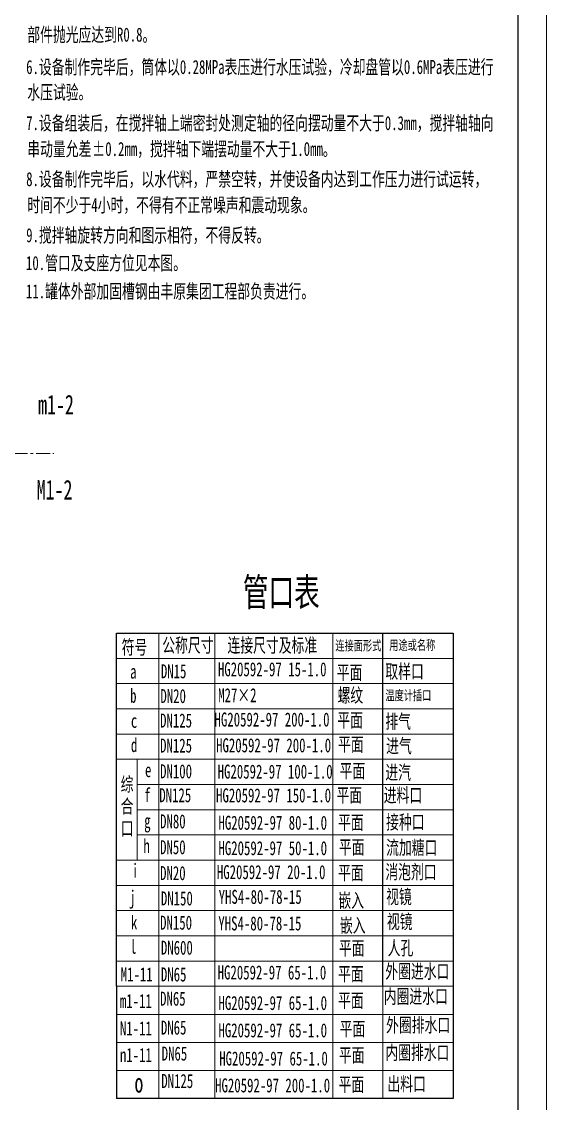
# Model space of a CAD drawing. Header units: millimetres. Extents: x 0 to 16820, y 0 to 23780.
# Drawn here: x 13076 to 16820, y 8236 to 15953 of the extents above; entities that cross this region are included whole.
import ezdxf

# ---------------------------------------------------------------- set-up
doc = ezdxf.new("R2010")
doc.units = ezdxf.units.MM
doc.header["$LTSCALE"] = 20
doc.linetypes.add('CENTER', pattern=[2, 1.25, -0.25, 0.25, -0.25])
for name, color, linetype, lineweight in [('text', 2, 'Continuous', 13), ('中心线', 1, 'CENTER', 13), ('粗实线', 7, 'Continuous', 25), ('细实线', 3, 'Continuous', 15)]:
    doc.layers.add(name, color=color, linetype=linetype, lineweight=lineweight)
doc.styles.add('汉字', font='SIMFANG.TTF', dxfattribs={"width": 0.67, "height": 100})

msp = doc.modelspace()

# ---------------------------------------------------------------- linework, layer by layer
msp.add_line((15654.33, 9070.6), (15654.33, 11590.6))
msp.add_line((15654.33, 9070.6), (15654.33, 11590.6))
at = {"layer": '中心线', "ltscale": 4}
msp.add_line((7738.86, 12871.99), (13304.95, 12871.99), dxfattribs=at)
msp.add_line((7738.86, 12871.99), (13304.95, 12871.99), dxfattribs=at)
at = {"layer": '粗实线'}
for p, q in [((16620, 200), (16620, 23580)), ((16620, 200), (16620, 23580)), ((13754.33, 9070.6), (13754.33, 11590.6)), ((13754.33, 11590.6), (16154.33, 11590.6)), ((13754.33, 9070.6), (13754.33, 11590.6)), ((13754.33, 11590.6), (16154.33, 11590.6)), ((16154.33, 11590.6), (16154.33, 9070.6)), ((16154.33, 11590.6), (16154.33, 9070.6)), ((13754.33, 9070.6), (13754.33, 8870.6)), ((13754.33, 9070.6), (13754.33, 8870.6)), ((16154.33, 9070.6), (16154.33, 8870.6)), ((16154.33, 9070.6), (16154.33, 8870.6)), ((13754.33, 8870.6), (13754.33, 8470.6)), ((13754.33, 8870.6), (13754.33, 8470.6)), ((16154.33, 8870.6), (16154.33, 8470.6)), ((16154.33, 8870.6), (16154.33, 8470.6)), ((13754.33, 8470.6), (13754.33, 8270.6)), ((13754.33, 8470.6), (13754.33, 8270.6)), ((16154.33, 8470.6), (16154.33, 8270.6)), ((16154.33, 8470.6), (16154.33, 8270.6)), ((16154.33, 8270.6), (13754.33, 8270.6)), ((16154.33, 8270.6), (13754.33, 8270.6))]:
    msp.add_line(p, q, dxfattribs=at)
at = {"layer": '细实线'}
for p, q in [((16820, 0), (16820, 23780)), ((16820, 0), (16820, 23780)), ((14054.33, 9070.6), (14054.33, 11590.6)), ((14054.33, 9070.6), (14054.33, 11590.6)), ((14454.33, 9070.6), (14454.33, 11590.6)), ((14454.33, 9070.6), (14454.33, 11590.6)), ((15297.24, 9064.74), (15297.24, 11584.74)), ((15297.24, 9064.74), (15297.24, 11584.74)), ((13754.33, 11410.6), (16154.33, 11410.6)), ((13754.33, 11410.6), (16154.33, 11410.6)), ((13754.33, 11230.6), (16154.33, 11230.6)), ((13754.33, 11230.6), (16154.33, 11230.6)), ((13754.33, 11050.6), (16154.33, 11050.6)), ((13754.33, 11050.6), (16154.33, 11050.6)), ((13754.33, 10870.6), (16154.33, 10870.6)), ((13754.33, 10870.6), (16154.33, 10870.6)), ((13754.33, 10690.6), (16154.33, 10690.6)), ((13754.33, 10690.6), (16154.33, 10690.6)), ((13900.6, 10691.45), (13900.6, 9970.6)), ((13900.6, 10691.45), (13900.6, 9970.6)), ((13900.6, 10510.6), (16154.33, 10510.6)), ((13900.6, 10510.6), (16154.33, 10510.6)), ((13900.6, 10330.6), (16154.33, 10330.6)), ((13900.6, 10330.6), (16154.33, 10330.6)), ((13900.6, 10150.6), (16154.33, 10150.6)), ((13900.6, 10150.6), (16154.33, 10150.6)), ((13900.6, 9970.6), (16154.33, 9970.6)), ((13900.6, 9970.6), (16154.33, 9970.6)), ((13754.33, 9790.6), (16154.33, 9790.6)), ((13754.33, 9790.6), (16154.33, 9790.6)), ((13754.33, 9610.6), (16154.33, 9610.6)), ((13754.33, 9610.6), (16154.33, 9610.6)), ((13754.33, 9430.6), (16154.33, 9430.6)), ((13754.33, 9430.6), (16154.33, 9430.6)), ((13754.33, 9250.6), (16154.33, 9250.6)), ((13754.33, 9250.6), (16154.33, 9250.6)), ((16154.33, 9070.6), (13754.33, 9070.6)), ((16154.33, 9070.6), (13754.33, 9070.6)), ((14054.33, 9070.6), (14054.33, 8870.6)), ((14054.33, 9070.6), (14054.33, 8870.6)), ((14454.33, 9070.6), (14454.33, 8870.6)), ((14454.33, 9070.6), (14454.33, 8870.6)), ((15297.24, 9064.74), (15297.24, 8870.6)), ((15297.24, 9064.74), (15297.24, 8870.6)), ((15654.33, 9070.6), (15654.33, 8870.6)), ((15654.33, 9070.6), (15654.33, 8870.6)), ((16154.33, 8870.6), (13754.33, 8870.6)), ((16154.33, 8870.6), (13754.33, 8870.6)), ((14054.33, 8870.6), (14054.33, 8470.6)), ((14054.33, 8870.6), (14054.33, 8470.6)), ((14454.33, 8870.6), (14454.33, 8470.6)), ((14454.33, 8870.6), (14454.33, 8470.6)), ((15297.24, 8870.6), (15297.24, 8470.6)), ((15297.24, 8870.6), (15297.24, 8470.6)), ((15654.33, 8870.6), (15654.33, 8470.6)), ((15654.33, 8870.6), (15654.33, 8470.6)), ((16154.33, 8670.6), (13754.33, 8670.6)), ((16154.33, 8670.6), (13754.33, 8670.6))]:
    msp.add_line(p, q, dxfattribs=at)
at = {"layer": '细实线', "ltscale": 4}
for p, q in [((13900.6, 9970.6), (13754.33, 9970.6)), ((13900.6, 9970.6), (13754.33, 9970.6)), ((16154.33, 8470.6), (13754.33, 8470.6)), ((16154.33, 8470.6), (13754.33, 8470.6)), ((14054.33, 8470.6), (14054.33, 8270.6)), ((14054.33, 8470.6), (14054.33, 8270.6)), ((14454.33, 8470.6), (14454.33, 8270.6)), ((14454.33, 8470.6), (14454.33, 8270.6)), ((15297.24, 8470.6), (15297.24, 8270.6)), ((15297.24, 8470.6), (15297.24, 8270.6)), ((15654.33, 8470.6), (15654.33, 8270.6)), ((15654.33, 8470.6), (15654.33, 8270.6))]:
    msp.add_line(p, q, dxfattribs=at)

# ---------------------------------------------------------------- texts
at = {"layer": 'text', "style": '汉字', "width": 0.67}
for s, height, p in [('部件抛光应达到R0.8。', 100, (13116.69, 15810.44)), ('部件抛光应达到R0.8。', 100, (13116.69, 15810.44)), ('6.设备制作完毕后，筒体以0.28MPa表压进行水压试验，冷却盘管以0.6MPa表压进行', 100, (13108.72, 15579.45)), ('6.设备制作完毕后，筒体以0.28MPa表压进行水压试验，冷却盘管以0.6MPa表压进行', 100, (13108.72, 15579.45)), ('水压试验。', 100, (13116.69, 15399.27)), ('水压试验。', 100, (13116.69, 15399.27)), ('7.设备组装后，在搅拌轴上端密封处测定轴的径向摆动量不大于0.3mm，搅拌轴轴向', 100, (13108.72, 15179.45)), ('7.设备组装后，在搅拌轴上端密封处测定轴的径向摆动量不大于0.3mm，搅拌轴轴向', 100, (13108.72, 15179.45)), ('串动量允差', 100, (13116.69, 14994.94)), ('串动量允差', 100, (13116.69, 14994.94)), ('±', 100, (13580.26, 14994.94)), ('±', 100, (13580.26, 14994.94)), ('0.2mm，搅拌轴下端摆动量不大于1.0mm。', 100, (13672.97, 14994.94)), ('0.2mm，搅拌轴下端摆动量不大于1.0mm。', 100, (13672.97, 14994.94)), ('8.设备制作完毕后，以水代料，严禁空转，并使设备内达到工作压力进行试运转，', 100, (13108.72, 14779.45)), ('8.设备制作完毕后，以水代料，严禁空转，并使设备内达到工作压力进行试运转，', 100, (13108.72, 14779.45)), ('时间不少于4小时，不得有不正常噪声和震动现象。', 100, (13116.69, 14594.94)), ('时间不少于4小时，不得有不正常噪声和震动现象。', 100, (13116.69, 14594.94)), ('9.搅拌轴旋转方向和图示相符，不得反转。', 100, (13108.72, 14379.45)), ('9.搅拌轴旋转方向和图示相符，不得反转。', 100, (13108.72, 14379.45)), ('10.管口及支座方位见本图。', 100, (13107.27, 14181.07)), ('10.管口及支座方位见本图。', 100, (13107.27, 14181.07)), ('11.罐体外部加固槽钢由丰原集团工程部负责进行。', 100, (13107.27, 13979.45)), ('11.罐体外部加固槽钢由丰原集团工程部负责进行。', 100, (13107.27, 13979.45)), ('管口表', 200, (14654.84, 11783.31)), ('管口表', 200, (14654.84, 11783.31)), ('符号', 100, (13790.14, 11439.94)), ('符号', 100, (13790.14, 11439.94)), ('公称尺寸', 100, (14079.81, 11454.17)), ('公称尺寸', 100, (14079.81, 11454.17)), ('连接尺寸及标准', 100, (14545.18, 11454.17)), ('连接尺寸及标准', 100, (14545.18, 11454.17)), ('连接面形式', 70, (15314.46, 11466.94)), ('连接面形式', 70, (15314.46, 11466.94)), ('用途或名称', 70, (15699.11, 11470.55)), ('用途或名称', 70, (15699.11, 11470.55)), ('DN15', 100, (14069.76, 11268.43)), ('HG20592-97 15-1.0', 100, (14476.77, 11282.46)), ('平面', 100, (15324.87, 11259.75)), ('平面', 100, (15324.87, 11259.75)), ('取样口', 100, (15671.16, 11267.62)), ('取样口', 100, (15671.16, 11267.62)), ('a', 100, (13850.33, 11266.29)), ('a', 100, (13850.33, 11266.29)), ('b', 100, (13850.33, 11093.35)), ('b', 100, (13850.33, 11093.35)), ('DN20', 100, (14066.28, 11091.59)), ('DN20', 100, (14066.28, 11091.59)), ('M27×2', 100, (14478.59, 11097.51)), ('M27×2', 100, (14478.59, 11097.51)), ('螺纹', 100, (15330.35, 11097.52)), ('螺纹', 100, (15330.35, 11097.52)), ('温度计插口', 70, (15671.22, 11111.55)), ('温度计插口', 70, (15671.22, 11111.55)), ('c', 100, (13855.91, 10914.83)), ('c', 100, (13855.91, 10914.83)), ('DN125', 100, (14064.17, 10916.97)), ('HG20592-97 200-1.0', 100, (14452.56, 10924.11)), ('HG20592-97 200-1.0', 100, (14452.56, 10924.11)), ('平面', 100, (15328.58, 10920.25)), ('平面', 100, (15328.58, 10920.25)), ('排气', 100, (15671.16, 10910.57)), ('排气', 100, (15671.16, 10910.57)), ('d', 100, (13855.91, 10741.88)), ('d', 100, (13855.91, 10741.88)), ('DN125', 100, (14064.17, 10738.45)), ('HG20592-97 200-1.0', 100, (14463.73, 10740.01)), ('HG20592-97 200-1.0', 100, (14463.73, 10740.01)), ('平面', 100, (15334.16, 10747.31)), ('平面', 100, (15334.16, 10747.31)), ('进气', 100, (15676.75, 10736.01)), ('进气', 100, (15676.75, 10736.01)), ('DN100', 100, (14064.17, 10554.35)), ('HG20592-97 100-1.0', 100, (14474.9, 10552.47)), ('平面', 100, (15345.33, 10557.63)), ('平面', 100, (15345.33, 10557.63)), ('进汽', 100, (15671.16, 10546.33)), ('进汽', 100, (15671.16, 10546.33)), ('综', 100, (13783.3, 10462.72)), ('综', 100, (13783.3, 10462.72)), ('e', 100, (13956.45, 10563.36)), ('e', 100, (13956.45, 10563.36)), ('进料口', 100, (15659.79, 10384.25)), ('进料口', 100, (15659.79, 10384.25)), ('合', 100, (13783.3, 10304.88)), ('合', 100, (13783.3, 10304.88)), ('f', 100, (13950.87, 10384.84)), ('f', 100, (13950.87, 10384.84)), ('DN125', 100, (14058.39, 10384.23)), ('HG20592-97 150-1.0', 100, (14463.53, 10383.01)), ('HG20592-97 150-1.0', 100, (14463.53, 10383.01)), ('平面', 100, (15322.79, 10384.39)), ('平面', 100, (15322.79, 10384.39)), ('g', 100, (13950.87, 10200.74)), ('g', 100, (13950.87, 10200.74)), ('DN80', 100, (14064.17, 10197.31)), ('DN80', 100, (14064.17, 10197.31)), ('HG20592-97 80-1.0', 100, (14480.48, 10187.71)), ('HG20592-97 80-1.0', 100, (14480.48, 10187.71)), ('平面', 100, (15334.16, 10189.43)), ('平面', 100, (15334.16, 10189.43)), ('接种口', 100, (15676.75, 10192.53)), ('接种口', 100, (15676.75, 10192.53)), ('口', 100, (13783.3, 10147.04)), ('口', 100, (13783.3, 10147.04)), ('h', 100, (13945.28, 10022.89)), ('h', 100, (13945.28, 10022.89)), ('DN50', 100, (14064.17, 10013.21)), ('DN50', 100, (14064.17, 10013.21)), ('平面', 100, (15339.75, 10013.36)), ('平面', 100, (15339.75, 10013.36)), ('流加糖口', 100, (15676.75, 10010.77)), ('流加糖口', 100, (15676.75, 10010.77)), ('HG20592-97 50-1.0', 100, (14480.48, 10006.4)), ('HG20592-97 50-1.0', 100, (14480.48, 10006.4)), ('i', 100, (13863.28, 9846.42)), ('i', 100, (13863.28, 9846.42)), ('DN20', 100, (14064.17, 9828.34)), ('DN20', 100, (14064.17, 9828.34)), ('HG20592-97 20-1.0', 100, (14469.31, 9835.48)), ('HG20592-97 20-1.0', 100, (14469.31, 9835.48)), ('平面', 100, (15334.16, 9831.62)), ('平面', 100, (15334.16, 9831.62)), ('消泡剂口', 100, (15671.16, 9837.05)), ('消泡剂口', 100, (15671.16, 9837.05)), ('j', 100, (13844.74, 9654.69)), ('j', 100, (13844.74, 9654.69)), ('DN150', 100, (14069.76, 9647.85)), ('DN150', 100, (14069.76, 9647.85)), ('YHS4-80-78-15', 100, (14482.1, 9658.91)), ('YHS4-80-78-15', 100, (14482.1, 9658.91)), ('嵌入', 100, (15336.04, 9633.64)), ('嵌入', 100, (15336.04, 9633.64)), ('视镜', 100, (15676.75, 9659.42)), ('视镜', 100, (15676.75, 9659.42)), ('k', 100, (13855.91, 9476.17)), ('k', 100, (13855.91, 9476.17)), ('DN150', 100, (14064.17, 9474.91)), ('DN150', 100, (14064.17, 9474.91)), ('YHS4-80-78-15', 100, (14479.85, 9469.4)), ('YHS4-80-78-15', 100, (14479.85, 9469.4)), ('视镜', 100, (15682.33, 9482.41)), ('视镜', 100, (15682.33, 9482.41)), ('嵌入', 100, (15347.21, 9455.12)), ('嵌入', 100, (15347.21, 9455.12)), ('l', 100, (13850.33, 9303.23)), ('l', 100, (13850.33, 9303.23)), ('DN600', 100, (14069.76, 9296.39)), ('DN600', 100, (14069.76, 9296.39)), ('平面', 100, (15339.75, 9293.26)), ('平面', 100, (15339.75, 9293.26)), ('人孔', 100, (15687.92, 9294.89)), ('人孔', 100, (15687.92, 9294.89)), ('M1-11', 100, (13783.3, 9105.62)), ('M1-11', 100, (13783.3, 9105.62)), ('DN65', 100, (14069.76, 9105.54)), ('DN65', 100, (14069.76, 9105.54)), ('HG20592-97 65-1.0', 100, (14474.9, 9119.38)), ('HG20592-97 65-1.0', 100, (14474.9, 9119.38)), ('平面', 100, (15334.16, 9109.16)), ('平面', 100, (15334.16, 9109.16)), ('外圈进水口', 100, (15671.16, 9127.09)), ('外圈进水口', 100, (15671.16, 9127.09)), ('DN65', 100, (14064.17, 8932.6)), ('DN65', 100, (14064.17, 8932.6)), ('内圈进水口', 100, (15659.99, 8948.57)), ('内圈进水口', 100, (15659.99, 8948.57)), ('m1-11', 100, (13777.72, 8915.94)), ('m1-11', 100, (13777.72, 8915.94)), ('HG20592-97 65-1.0', 100, (14480.48, 8901.81)), ('HG20592-97 65-1.0', 100, (14480.48, 8901.81)), ('平面', 100, (15334.16, 8919.48)), ('平面', 100, (15334.16, 8919.48)), ('N1-11', 100, (13777.72, 8720.68)), ('N1-11', 100, (13777.72, 8720.68)), ('DN65', 100, (14069.76, 8726.18)), ('DN65', 100, (14069.76, 8726.18)), ('HG20592-97 65-1.0', 100, (14480.48, 8706.55)), ('HG20592-97 65-1.0', 100, (14480.48, 8706.55)), ('平面', 100, (15345.33, 8718.64)), ('平面', 100, (15345.33, 8718.64)), ('外圈排水口', 100, (15676.75, 8744.32)), ('外圈排水口', 100, (15676.75, 8744.32)), ('内圈排水口', 100, (15671.16, 8547.98)), ('内圈排水口', 100, (15671.16, 8547.98)), ('n1-11', 100, (13777.72, 8531.01)), ('n1-11', 100, (13777.72, 8531.01)), ('DN65', 100, (14075.35, 8540.91)), ('DN65', 100, (14075.35, 8540.91)), ('HG20592-97 65-1.0', 100, (14486.07, 8505.71)), ('HG20592-97 65-1.0', 100, (14486.07, 8505.71)), ('平面', 100, (15339.75, 8528.96)), ('平面', 100, (15339.75, 8528.96)), ('DN125', 100, (14072.7, 8345.23)), ('HG20592-97 200-1.0', 100, (14456.72, 8313.84)), ('HG20592-97 200-1.0', 100, (14456.72, 8313.84)), ('平面', 100, (15337.59, 8320.35)), ('平面', 100, (15337.59, 8320.35)), ('出料口', 100, (15685.94, 8324.66)), ('出料口', 100, (15685.94, 8324.66))]:
    msp.add_text(s, height=height, dxfattribs=at).set_placement(p)
at = {"layer": 'text', "ltscale": 4, "style": '汉字', "width": 0.67}
for s, p in [('m1-2', (13193.86, 13151.01)), ('M1-2', (13183.55, 12543.76)), ('o', (13881.22, 8312.12)), ('o', (13881.22, 8312.12))]:
    msp.add_text(s, height=140, dxfattribs=at).set_placement(p)

doc.saveas('drawing.dxf')
